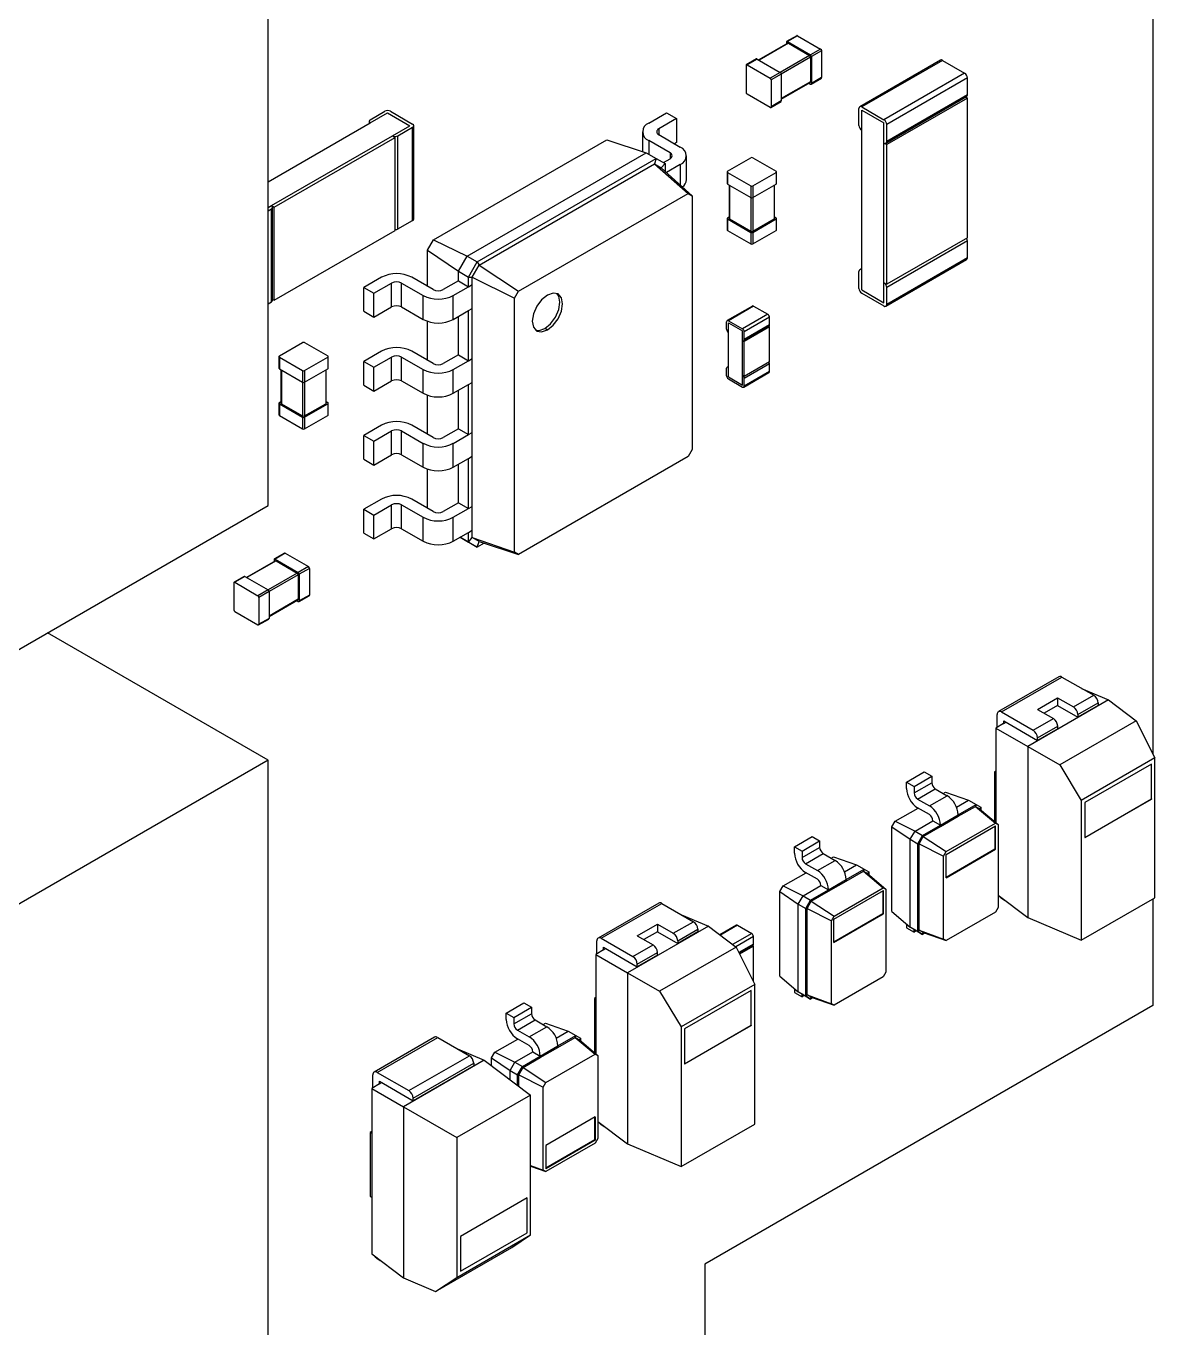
# Model space of a CAD drawing. Extents: x 437 to 795, y 364 to 621.
# Drawn here: x 465.18 to 496.85, y 474.1 to 510.62 of the extents above; entities that cross this region are included whole.
import ezdxf

# ---------------------------------------------------------------- set-up
doc = ezdxf.new("R2010")
doc.units = 0
doc.layers.get('0').update_dxf_attribs({"linetype": 'CONTINUOUS'})

msp = doc.modelspace()

# ---------------------------------------------------------------- linework, layer by layer
at = {"color": 7, "linetype": 'CONTINUOUS'}
for p, q in [((496.791, 601.363), (496.791, 490.201)), ((471.971, 497.168), (471.971, 515.949)), ((486.8, 510.35), (486.517, 510.187)), ((486.82, 510.348), (486.537, 510.185)), ((486.82, 510.348), (487.471, 509.973)), ((486.546, 510.138), (485.734, 509.669)), ((486.566, 510.136), (485.746, 509.663)), ((486.509, 510.169), (486.509, 510.117)), ((486.537, 510.185), (487.188, 509.81)), ((486.566, 510.136), (487.16, 509.793)), ((487.471, 509.973), (487.188, 509.81)), ((487.499, 509.924), (487.216, 509.761)), ((487.499, 509.924), (487.499, 509.173)), ((485.378, 509.516), (485.378, 508.764)), ((485.669, 509.697), (485.386, 509.534)), ((485.689, 509.695), (485.406, 509.532)), ((485.406, 509.532), (486.057, 509.156)), ((485.689, 509.695), (486.339, 509.32)), ((487.16, 509.793), (486.339, 509.32)), ((487.188, 509.744), (486.368, 509.271)), ((487.188, 509.744), (487.188, 509.058)), ((487.216, 509.761), (487.216, 509.009)), ((490.831, 509.663), (488.568, 508.357)), ((490.886, 509.658), (488.623, 508.352)), ((490.886, 509.658), (491.508, 509.299)), ((486.339, 509.32), (486.057, 509.156)), ((486.368, 509.271), (486.085, 509.107)), ((486.368, 509.271), (486.368, 508.52)), ((487.208, 508.991), (487.491, 509.154)), ((487.499, 509.173), (487.216, 509.009)), ((491.508, 509.299), (489.246, 507.993)), ((491.586, 509.164), (489.323, 507.858)), ((491.586, 508.691), (491.586, 509.164)), ((486.085, 509.107), (486.085, 508.356)), ((487.188, 509.058), (486.368, 508.585)), ((486.368, 508.571), (487.18, 509.04)), ((487.143, 509.019), (487.188, 508.993)), ((485.406, 508.715), (486.057, 508.34)), ((486.077, 508.338), (486.359, 508.501)), ((486.368, 508.52), (486.085, 508.356)), ((489.301, 507.334), (491.563, 508.64)), ((491.586, 508.691), (489.323, 507.384)), ((491.586, 508.601), (489.323, 507.294)), ((491.541, 508.627), (491.586, 508.601)), ((491.586, 504.681), (491.586, 508.601)), ((474.838, 507.992), (475.249, 508.229)), ((474.838, 507.902), (475.326, 508.184)), ((475.326, 508.184), (475.949, 507.824)), ((475.404, 508.229), (476.026, 507.869)), ((482.648, 507.899), (483.143, 508.185)), ((483.426, 508.022), (482.931, 507.736)), ((483.143, 508.185), (483.426, 508.022)), ((483.426, 508.022), (483.426, 507.352)), ((488.546, 507.833), (488.546, 508.307)), ((488.623, 508.352), (489.246, 507.993)), ((488.623, 508.262), (489.246, 507.903)), ((488.623, 507.699), (488.623, 508.262)), ((471.971, 506.247), (474.838, 507.902)), ((474.806, 507.947), (474.806, 507.883)), ((475.461, 507.543), (475.949, 507.824)), ((475.616, 507.543), (476.026, 507.779)), ((476.026, 505.167), (476.026, 507.779)), ((476.059, 505.211), (476.059, 507.824)), ((482.931, 507.736), (482.931, 507.573)), ((488.623, 503.779), (488.623, 507.699)), ((489.246, 507.339), (489.246, 507.903)), ((489.323, 507.384), (489.323, 507.858)), ((472.067, 505.583), (475.461, 507.543)), ((472.144, 505.538), (475.538, 507.498)), ((475.461, 507.543), (475.538, 507.498)), ((475.538, 504.885), (475.538, 507.498)), ((475.616, 504.93), (475.616, 507.543)), ((476.613, 504.62), (481.471, 507.424)), ((481.471, 507.424), (482.578, 507.067)), ((482.473, 507.654), (482.473, 507.1)), ((483.249, 507.062), (482.648, 507.409)), ((482.648, 507.409), (482.648, 507.026)), ((482.931, 507.573), (483.532, 507.226)), ((483.426, 507.352), (483.37, 507.319)), ((489.246, 503.42), (489.246, 507.339)), ((489.246, 507.339), (489.323, 507.294)), ((489.323, 503.375), (489.323, 507.294)), ((477.557, 504.168), (482.578, 507.067)), ((482.578, 507.067), (482.861, 506.903)), ((483.249, 507.062), (483.249, 506.899)), ((483.708, 506.311), (483.708, 506.981)), ((477.84, 504.005), (482.861, 506.903)), ((477.893, 503.913), (482.807, 506.75)), ((482.861, 506.903), (482.807, 506.75)), ((482.807, 506.75), (483.752, 505.924)), ((482.807, 506.75), (483.002, 506.638)), ((482.861, 506.903), (483.108, 506.76)), ((483.108, 506.76), (483.002, 506.638)), ((483.002, 506.638), (483.865, 505.858)), ((483.059, 506.789), (483.249, 506.899)), ((483.108, 506.76), (483.108, 506.542)), ((483.532, 506.736), (483.143, 506.511)), ((483.532, 506.736), (483.532, 506.159)), ((484.862, 506.548), (485.512, 506.923)), ((485.569, 506.923), (486.219, 506.548)), ((484.85, 506.531), (484.85, 506.205)), ((484.862, 506.515), (485.512, 506.139)), ((484.862, 506.515), (484.862, 506.188)), ((485.569, 506.139), (486.219, 506.515)), ((486.219, 506.515), (486.219, 506.188)), ((486.231, 506.205), (486.231, 506.531)), ((479, 503.181), (483.752, 505.924)), ((483.752, 505.924), (483.865, 505.858)), ((483.865, 505.858), (483.865, 498.738)), ((484.862, 506.188), (485.512, 505.813)), ((484.906, 506.162), (484.906, 505.225)), ((484.918, 506.156), (484.918, 505.208)), ((485.512, 506.139), (485.512, 505.813)), ((485.569, 505.813), (486.219, 506.188)), ((485.569, 506.139), (485.569, 505.813)), ((486.163, 506.156), (486.163, 505.208)), ((486.174, 505.225), (486.174, 506.162)), ((471.971, 505.528), (472.067, 505.583)), ((471.971, 505.438), (472.067, 505.494)), ((472.067, 505.583), (472.144, 505.538)), ((472.067, 502.881), (472.067, 505.494)), ((472.099, 502.926), (472.099, 505.538)), ((472.144, 502.926), (472.144, 505.538)), ((485.512, 505.813), (485.512, 504.866)), ((485.569, 505.813), (485.569, 504.866)), ((475.616, 504.93), (476.026, 505.167)), ((484.85, 505.225), (484.85, 504.898)), ((484.862, 505.241), (484.906, 505.267)), ((484.862, 505.208), (485.512, 504.833)), ((484.862, 505.208), (484.862, 504.882)), ((484.918, 505.208), (485.512, 504.866)), ((485.569, 504.866), (486.163, 505.208)), ((485.569, 504.833), (486.219, 505.208)), ((486.174, 505.267), (486.219, 505.241)), ((486.219, 505.208), (486.219, 504.882)), ((486.231, 504.898), (486.231, 505.225)), ((472.144, 502.926), (475.538, 504.885)), ((484.862, 504.882), (485.512, 504.506)), ((485.512, 504.833), (485.512, 504.506)), ((485.569, 504.506), (486.219, 504.882)), ((485.569, 504.833), (485.569, 504.506)), ((476.447, 504.331), (476.613, 504.62)), ((476.613, 504.62), (477.557, 504.168)), ((491.586, 504.681), (489.323, 503.375)), ((491.586, 504.591), (489.323, 503.285)), ((491.586, 504.118), (491.586, 504.591)), ((476.447, 504.331), (477.31, 503.74)), ((476.447, 503.315), (476.447, 504.331)), ((477.31, 503.74), (477.557, 504.168)), ((477.557, 504.168), (477.84, 504.005)), ((477.593, 503.576), (477.84, 504.005)), ((477.84, 504.005), (477.893, 503.913)), ((489.301, 502.761), (491.563, 504.068)), ((491.586, 504.118), (489.323, 502.812)), ((477.31, 503.74), (477.593, 503.576)), ((477.31, 503.47), (477.31, 503.74)), ((477.699, 503.576), (477.893, 503.913)), ((477.893, 503.913), (479, 503.181)), ((488.546, 503.261), (488.546, 503.734)), ((488.623, 503.816), (488.568, 503.785)), ((488.623, 503.216), (488.623, 503.779)), ((475.153, 503.572), (474.658, 503.286)), ((474.658, 503.286), (474.941, 503.123)), ((474.658, 502.617), (474.658, 503.286)), ((474.941, 503.123), (475.436, 503.409)), ((475.436, 502.739), (475.436, 503.409)), ((475.719, 503.409), (476.32, 503.062)), ((475.719, 502.739), (475.719, 503.409)), ((476.603, 503.225), (476.002, 503.572)), ((477.31, 503.47), (476.885, 503.225)), ((477.168, 503.062), (477.593, 503.307)), ((477.31, 503.47), (477.593, 503.307)), ((477.593, 503.576), (477.699, 503.576)), ((477.593, 503.307), (477.593, 503.576)), ((477.593, 503.307), (477.699, 503.368)), ((477.699, 503.576), (478.886, 502.984)), ((477.699, 503.368), (477.699, 503.576)), ((477.699, 502.699), (477.699, 503.368)), ((489.246, 502.857), (489.246, 503.42)), ((489.246, 503.42), (489.323, 503.375)), ((489.323, 502.812), (489.323, 503.285)), ((472.099, 502.952), (472.144, 502.926)), ((474.941, 502.454), (474.941, 503.123)), ((476.32, 502.392), (476.32, 503.062)), ((477.168, 502.392), (477.168, 503.062)), ((478.886, 502.984), (479, 503.181)), ((478.886, 495.864), (478.886, 502.984)), ((488.623, 503.216), (489.246, 502.857)), ((488.623, 503.126), (489.246, 502.767)), ((471.971, 502.826), (472.067, 502.881)), ((474.658, 502.617), (474.941, 502.454)), ((474.941, 502.454), (475.436, 502.739)), ((475.719, 502.739), (476.32, 502.392)), ((477.168, 502.392), (477.593, 502.637)), ((477.593, 502.637), (477.699, 502.699)), ((477.593, 501.233), (477.593, 502.637)), ((477.699, 501.294), (477.699, 502.699)), ((485.555, 502.766), (484.848, 502.358)), ((485.59, 502.763), (484.883, 502.355)), ((485.59, 502.763), (485.986, 502.534)), ((476.447, 501.241), (476.447, 502.336)), ((477.31, 501.396), (477.31, 502.474)), ((484.833, 502.114), (484.833, 502.326)), ((484.883, 502.355), (485.279, 502.126)), ((484.883, 502.297), (485.279, 502.069)), ((484.883, 502.028), (484.883, 502.297)), ((485.986, 502.534), (485.279, 502.126)), ((485.314, 501.796), (486.021, 502.204)), ((486.035, 502.449), (485.328, 502.04)), ((486.035, 502.236), (485.328, 501.828)), ((486.035, 502.179), (485.328, 501.771)), ((486.006, 502.196), (486.035, 502.179)), ((486.035, 502.236), (486.035, 502.449)), ((486.035, 501.199), (486.035, 502.179)), ((479.806, 502.094), (479.735, 502.135)), ((484.883, 501.048), (484.883, 502.028)), ((485.279, 501.799), (485.279, 502.069)), ((485.328, 501.828), (485.328, 502.04)), ((472.289, 501.364), (472.94, 501.739)), ((472.996, 501.739), (473.647, 501.364)), ((475.153, 501.498), (474.658, 501.212)), ((476.603, 501.151), (476.002, 501.498)), ((485.279, 500.82), (485.279, 501.799)), ((485.279, 501.799), (485.328, 501.771)), ((485.328, 500.791), (485.328, 501.771)), ((472.278, 501.347), (472.278, 501.021)), ((472.289, 501.331), (472.94, 500.956)), ((472.289, 501.331), (472.289, 501.004)), ((472.996, 500.956), (473.647, 501.331)), ((473.647, 501.331), (473.647, 501.004)), ((473.659, 501.021), (473.659, 501.347)), ((474.658, 501.212), (474.941, 501.049)), ((474.658, 500.543), (474.658, 501.212)), ((474.941, 501.049), (475.436, 501.335)), ((475.436, 500.665), (475.436, 501.335)), ((475.719, 501.335), (476.32, 500.988)), ((475.719, 500.665), (475.719, 501.335)), ((477.31, 501.396), (476.885, 501.151)), ((477.168, 500.988), (477.593, 501.233)), ((477.31, 501.396), (477.593, 501.233)), ((477.593, 501.233), (477.699, 501.294)), ((477.699, 500.625), (477.699, 501.294)), ((486.035, 501.199), (485.328, 500.791)), ((486.035, 501.142), (485.328, 500.734)), ((486.035, 500.93), (486.035, 501.142)), ((472.289, 501.004), (472.94, 500.629)), ((472.334, 500.979), (472.334, 500.041)), ((472.346, 500.972), (472.346, 500.025)), ((472.94, 500.956), (472.94, 500.629)), ((472.996, 500.629), (473.647, 501.004)), ((472.996, 500.956), (472.996, 500.629)), ((473.59, 500.972), (473.59, 500.025)), ((473.602, 500.041), (473.602, 500.979)), ((474.941, 500.38), (474.941, 501.049)), ((476.32, 500.318), (476.32, 500.988)), ((477.168, 500.318), (477.168, 500.988)), ((484.833, 500.807), (484.833, 501.02)), ((484.883, 501.072), (484.848, 501.052)), ((484.883, 500.779), (484.883, 501.048)), ((484.883, 500.779), (485.279, 500.55)), ((484.883, 500.722), (485.279, 500.493)), ((485.279, 500.55), (485.279, 500.82)), ((485.279, 500.82), (485.328, 500.791)), ((485.314, 500.49), (486.021, 500.898)), ((486.035, 500.93), (485.328, 500.522)), ((485.328, 500.522), (485.328, 500.734)), ((472.94, 500.629), (472.94, 499.682)), ((472.996, 500.629), (472.996, 499.682)), ((474.658, 500.543), (474.941, 500.38)), ((474.941, 500.38), (475.436, 500.665)), ((475.719, 500.665), (476.32, 500.318)), ((477.168, 500.318), (477.593, 500.563)), ((477.31, 499.322), (477.31, 500.4)), ((477.593, 500.563), (477.699, 500.625)), ((477.593, 499.159), (477.593, 500.563)), ((477.699, 499.22), (477.699, 500.625)), ((472.278, 500.041), (472.278, 499.714)), ((472.289, 500.057), (472.334, 500.083)), ((472.289, 500.025), (472.94, 499.649)), ((472.289, 500.025), (472.289, 499.698)), ((472.346, 500.025), (472.94, 499.682)), ((472.996, 499.682), (473.59, 500.025)), ((472.996, 499.649), (473.647, 500.025)), ((473.602, 500.083), (473.647, 500.057)), ((473.647, 500.025), (473.647, 499.698)), ((473.659, 499.714), (473.659, 500.041)), ((476.447, 499.167), (476.447, 500.262)), ((472.289, 499.698), (472.94, 499.322)), ((472.94, 499.649), (472.94, 499.322)), ((472.996, 499.322), (473.647, 499.698)), ((472.996, 499.649), (472.996, 499.322)), ((475.153, 499.424), (474.658, 499.138)), ((474.941, 498.975), (475.436, 499.261)), ((475.436, 498.591), (475.436, 499.261)), ((475.719, 499.261), (476.32, 498.914)), ((475.719, 498.591), (475.719, 499.261)), ((476.603, 499.077), (476.002, 499.424)), ((477.31, 499.322), (476.885, 499.077)), ((477.31, 499.322), (477.593, 499.159)), ((474.658, 499.138), (474.941, 498.975)), ((474.658, 498.469), (474.658, 499.138)), ((474.941, 498.306), (474.941, 498.975)), ((476.32, 498.244), (476.32, 498.914)), ((477.168, 498.914), (477.593, 499.159)), ((477.168, 498.244), (477.168, 498.914)), ((477.593, 499.159), (477.699, 499.22)), ((477.699, 498.551), (477.699, 499.22)), ((474.941, 498.306), (475.436, 498.591)), ((475.719, 498.591), (476.32, 498.244)), ((477.593, 498.489), (477.699, 498.551)), ((477.699, 497.146), (477.699, 498.551)), ((483.752, 498.542), (479, 495.798)), ((483.865, 498.738), (483.752, 498.542)), ((474.658, 498.469), (474.941, 498.306)), ((476.447, 497.093), (476.447, 498.188)), ((477.168, 498.244), (477.593, 498.489)), ((477.31, 497.248), (477.31, 498.326)), ((477.593, 497.085), (477.593, 498.489)), ((453.445, 486.473), (471.971, 497.168)), ((475.153, 497.35), (474.658, 497.064)), ((474.658, 497.064), (474.941, 496.901)), ((474.658, 496.395), (474.658, 497.064)), ((474.941, 496.901), (475.436, 497.187)), ((475.436, 496.517), (475.436, 497.187)), ((475.719, 497.187), (476.32, 496.84)), ((475.719, 496.517), (475.719, 497.187)), ((476.603, 497.003), (476.002, 497.35)), ((477.31, 497.248), (476.885, 497.003)), ((477.168, 496.84), (477.593, 497.085)), ((477.31, 497.248), (477.593, 497.085)), ((477.593, 497.085), (477.699, 497.146)), ((477.699, 496.476), (477.699, 497.146)), ((474.941, 496.232), (474.941, 496.901)), ((476.32, 496.17), (476.32, 496.84)), ((477.168, 496.17), (477.168, 496.84)), ((474.658, 496.395), (474.941, 496.232)), ((474.941, 496.232), (475.436, 496.517)), ((475.719, 496.517), (476.32, 496.17)), ((477.168, 496.17), (477.593, 496.415)), ((477.593, 496.415), (477.699, 496.476)), ((477.593, 496.146), (477.593, 496.415)), ((477.699, 496.268), (477.699, 496.476)), ((477.359, 496.281), (477.593, 496.146)), ((477.557, 496.166), (477.359, 496.281)), ((477.557, 496.166), (477.84, 496.003)), ((477.593, 496.146), (477.699, 496.268)), ((477.84, 496.003), (477.593, 496.146)), ((477.699, 496.268), (478.886, 495.864)), ((477.893, 496.156), (477.699, 496.268)), ((477.84, 496.003), (477.893, 496.156)), ((478.029, 496.112), (477.84, 496.003)), ((477.893, 496.156), (479, 495.798)), ((472.177, 495.621), (471.365, 495.153)), ((472.197, 495.619), (471.377, 495.146)), ((472.141, 495.652), (472.141, 495.6)), ((472.432, 495.834), (472.149, 495.67)), ((472.452, 495.832), (472.169, 495.668)), ((472.169, 495.668), (472.82, 495.293)), ((472.197, 495.619), (472.791, 495.276)), ((472.452, 495.832), (473.102, 495.456)), ((479, 495.798), (478.886, 495.864)), ((472.791, 495.276), (471.971, 494.803)), ((473.102, 495.456), (472.82, 495.293)), ((473.131, 495.407), (472.848, 495.244)), ((472.848, 495.244), (472.848, 494.493)), ((473.131, 495.407), (473.131, 494.656)), ((471.009, 494.999), (471.009, 494.248)), ((471.301, 495.181), (471.018, 495.017)), ((471.321, 495.179), (471.038, 495.015)), ((471.038, 495.015), (471.688, 494.64)), ((471.321, 495.179), (471.971, 494.803)), ((472.82, 495.227), (471.999, 494.754)), ((472.82, 495.227), (472.82, 494.542)), ((471.971, 494.803), (471.688, 494.64)), ((471.999, 494.754), (471.717, 494.591)), ((471.717, 494.591), (471.717, 493.839)), ((471.999, 494.754), (471.999, 494.003)), ((472.82, 494.542), (471.999, 494.068)), ((471.999, 494.055), (472.811, 494.523)), ((472.84, 494.474), (473.122, 494.638)), ((473.131, 494.656), (472.848, 494.493)), ((471.038, 494.199), (471.688, 493.823)), ((472.775, 494.502), (472.82, 494.476)), ((471.708, 493.821), (471.991, 493.984)), ((471.999, 494.003), (471.717, 493.839)), ((471.971, 490.024), (465.783, 493.596)), ((494.154, 492.367), (492.457, 491.387)), ((492.543, 491.378), (494.24, 492.358)), ((494.24, 492.358), (495.129, 491.845)), ((494.792, 492.039), (495.546, 491.718)), ((495.546, 491.718), (493.283, 490.412)), ((493.552, 491.449), (494.118, 491.776)), ((494.118, 491.776), (494.563, 491.518)), ((494.118, 491.776), (494.118, 491.563)), ((494.563, 491.518), (495.129, 491.845)), ((494.686, 491.306), (495.252, 491.633)), ((495.252, 491.633), (495.252, 491.562)), ((495.546, 491.718), (496.323, 491.134)), ((492.421, 490.946), (492.421, 491.307)), ((492.543, 491.378), (493.432, 490.865)), ((493.552, 491.449), (493.998, 491.192)), ((494.118, 491.563), (493.736, 491.343)), ((494.118, 491.563), (494.686, 491.235)), ((495.252, 491.562), (494.686, 491.235)), ((494.686, 491.306), (494.686, 491.235)), ((492.604, 491.053), (492.389, 490.928)), ((492.389, 490.928), (493.283, 490.412)), ((492.389, 490.928), (492.389, 488.267)), ((492.604, 491.053), (492.606, 491.052)), ((492.606, 491.13), (493.555, 490.582)), ((492.606, 491.052), (492.606, 491.13)), ((492.606, 491.052), (492.674, 491.091)), ((493.432, 490.865), (493.998, 491.192)), ((493.555, 490.653), (494.12, 490.979)), ((494.12, 490.909), (493.555, 490.582)), ((494.12, 490.909), (494.12, 490.979)), ((496.323, 491.134), (494.178, 489.896)), ((496.323, 491.134), (496.848, 490.087)), ((493.555, 490.582), (493.555, 490.653)), ((493.283, 490.412), (493.283, 485.611)), ((493.283, 490.412), (494.178, 489.896)), ((471.971, 490.024), (453.445, 479.329)), ((471.971, 471.243), (471.971, 490.024)), ((494.178, 489.896), (494.782, 488.894)), ((496.848, 490.087), (494.782, 488.894)), ((496.749, 489.916), (494.88, 488.837)), ((496.747, 488.937), (496.747, 489.915)), ((496.749, 488.936), (496.749, 489.916)), ((496.848, 486.166), (496.848, 490.087)), ((489.879, 489.41), (490.374, 489.696)), ((489.879, 489.23), (489.879, 489.41)), ((489.879, 489.41), (490.091, 489.287)), ((490.091, 489.287), (490.586, 489.573)), ((490.091, 489.108), (490.586, 489.394)), ((490.374, 489.696), (490.586, 489.573)), ((490.586, 489.573), (490.586, 489.394)), ((492.389, 489.716), (492.35, 489.693)), ((492.35, 489.693), (492.389, 489.671)), ((492.35, 489.693), (492.35, 488.301)), ((490.091, 489.287), (490.091, 489.108)), ((490.19, 488.936), (490.685, 489.222)), ((490.522, 488.745), (491.017, 489.03)), ((490.685, 489.222), (491.017, 489.03)), ((490.911, 489.092), (490.975, 489.129)), ((490.975, 489.129), (491.618, 488.904)), ((489.56, 488.312), (490.203, 488.683)), ((490.19, 488.936), (490.522, 488.745)), ((490.522, 488.5), (490.19, 488.691)), ((491.281, 488.709), (491.618, 488.904)), ((491.328, 488.491), (491.83, 488.781)), ((491.328, 488.451), (491.812, 488.73)), ((491.618, 488.904), (491.83, 488.781)), ((491.83, 488.781), (491.812, 488.73)), ((491.812, 488.73), (492.371, 488.261)), ((491.812, 488.73), (491.929, 488.663)), ((491.83, 488.781), (491.965, 488.704)), ((491.965, 488.704), (491.929, 488.663)), ((491.965, 488.704), (491.965, 488.632)), ((494.782, 488.894), (494.782, 484.973)), ((494.88, 487.859), (496.747, 488.937)), ((494.88, 487.857), (496.749, 488.936)), ((494.88, 488.837), (494.88, 487.857)), ((496.747, 488.937), (496.749, 488.936)), ((489.468, 488.153), (489.56, 488.312)), ((489.56, 488.312), (490.119, 488.038)), ((490.119, 488.038), (490.621, 488.328)), ((490.621, 488.328), (490.833, 488.206)), ((490.833, 488.206), (491.328, 488.491)), ((490.833, 488.165), (491.328, 488.451)), ((491.328, 488.491), (491.328, 488.451)), ((491.929, 488.663), (492.446, 488.218)), ((489.468, 488.153), (489.985, 487.806)), ((489.468, 485.784), (489.468, 488.153)), ((489.985, 487.806), (490.119, 488.038)), ((490.119, 488.038), (490.331, 487.916)), ((490.331, 487.916), (490.833, 488.206)), ((490.349, 487.885), (490.833, 488.165)), ((490.833, 488.206), (490.833, 488.165)), ((490.988, 487.381), (492.375, 488.182)), ((490.992, 487.465), (492.371, 488.261)), ((492.361, 488.174), (492.361, 487.537)), ((492.371, 488.261), (492.446, 488.218)), ((492.375, 487.529), (492.375, 488.182)), ((492.446, 488.218), (492.446, 485.891)), ((486.735, 487.595), (487.23, 487.881)), ((486.735, 487.416), (486.735, 487.595)), ((486.735, 487.595), (486.948, 487.473)), ((486.948, 487.473), (487.443, 487.759)), ((486.948, 487.293), (487.443, 487.579)), ((487.23, 487.881), (487.443, 487.759)), ((487.443, 487.759), (487.443, 487.579)), ((489.985, 487.806), (490.197, 487.683)), ((489.985, 485.34), (489.985, 487.806)), ((490.197, 487.683), (490.331, 487.916)), ((490.197, 487.683), (490.232, 487.683)), ((490.197, 485.217), (490.197, 487.683)), ((490.232, 487.683), (490.349, 487.885)), ((490.232, 487.683), (490.918, 487.336)), ((490.232, 485.258), (490.232, 487.683)), ((490.331, 487.916), (490.349, 487.885)), ((490.349, 487.885), (490.992, 487.465)), ((486.948, 487.473), (486.948, 487.293)), ((487.047, 487.122), (487.542, 487.408)), ((487.379, 486.93), (487.874, 487.216)), ((487.542, 487.408), (487.874, 487.216)), ((487.768, 487.277), (487.832, 487.314)), ((487.832, 487.314), (488.475, 487.089)), ((490.918, 487.336), (490.992, 487.465)), ((490.918, 485.009), (490.918, 487.336)), ((490.988, 486.744), (492.361, 487.537)), ((490.988, 486.728), (492.375, 487.529)), ((490.988, 486.728), (490.988, 487.381)), ((492.361, 487.537), (492.375, 487.529)), ((486.417, 486.498), (487.06, 486.869)), ((487.047, 487.122), (487.379, 486.93)), ((487.379, 486.685), (487.047, 486.877)), ((488.138, 486.895), (488.475, 487.089)), ((488.185, 486.677), (488.687, 486.967)), ((488.185, 486.636), (488.669, 486.916)), ((488.475, 487.089), (488.687, 486.967)), ((488.687, 486.967), (488.669, 486.916)), ((488.669, 486.916), (489.228, 486.447)), ((488.669, 486.916), (488.786, 486.848)), ((488.687, 486.967), (488.821, 486.889)), ((488.821, 486.889), (488.786, 486.848)), ((488.786, 486.848), (489.303, 486.404)), ((488.821, 486.889), (488.821, 486.818)), ((486.325, 486.338), (486.417, 486.498)), ((486.417, 486.498), (486.976, 486.224)), ((486.976, 486.224), (487.478, 486.514)), ((487.478, 486.514), (487.69, 486.391)), ((487.69, 486.391), (488.185, 486.677)), ((487.69, 486.35), (488.185, 486.636)), ((488.185, 486.677), (488.185, 486.636)), ((486.325, 486.338), (486.842, 485.991)), ((486.325, 483.97), (486.325, 486.338)), ((486.842, 485.991), (486.976, 486.224)), ((486.976, 486.224), (487.188, 486.101)), ((487.188, 486.101), (487.69, 486.391)), ((487.206, 486.071), (487.69, 486.35)), ((487.69, 486.391), (487.69, 486.35)), ((487.845, 485.567), (489.232, 486.367)), ((487.849, 485.651), (489.228, 486.447)), ((489.218, 486.359), (489.218, 485.722)), ((489.228, 486.447), (489.303, 486.404)), ((489.232, 485.714), (489.232, 486.367)), ((489.303, 486.404), (489.303, 484.076)), ((492.446, 486.241), (493.283, 485.611)), ((492.543, 486.152), (492.629, 486.103)), ((494.782, 484.973), (496.848, 486.166)), ((496.791, 486.133), (496.791, 483.144)), ((482.928, 486.017), (481.231, 485.037)), ((481.318, 485.029), (483.015, 486.008)), ((483.015, 486.008), (483.904, 485.495)), ((486.842, 485.991), (487.054, 485.869)), ((486.842, 483.525), (486.842, 485.991)), ((487.054, 485.869), (487.188, 486.101)), ((487.054, 485.869), (487.089, 485.869)), ((487.054, 483.403), (487.054, 485.869)), ((487.089, 485.869), (487.206, 486.071)), ((487.089, 485.869), (487.775, 485.522)), ((487.089, 483.444), (487.089, 485.869)), ((487.188, 486.101), (487.206, 486.071)), ((487.206, 486.071), (487.849, 485.651)), ((489.468, 485.784), (489.985, 485.34)), ((492.371, 485.762), (490.992, 484.966)), ((492.446, 485.891), (492.371, 485.762)), ((482.327, 485.099), (482.892, 485.426)), ((482.892, 485.426), (483.338, 485.169)), ((482.892, 485.426), (482.892, 485.214)), ((483.338, 485.169), (483.904, 485.495)), ((483.567, 485.69), (484.321, 485.369)), ((485.106, 485.396), (484.641, 485.128)), ((485.141, 485.393), (484.659, 485.115)), ((485.141, 485.393), (485.537, 485.164)), ((487.775, 485.522), (487.849, 485.651)), ((487.775, 483.194), (487.775, 485.522)), ((487.845, 484.93), (489.218, 485.722)), ((487.845, 484.914), (489.232, 485.714)), ((487.845, 484.914), (487.845, 485.567)), ((489.218, 485.722), (489.232, 485.714)), ((489.879, 485.431), (489.879, 485.327)), ((493.283, 485.611), (494.782, 484.973)), ((481.318, 485.029), (482.207, 484.516)), ((484.321, 485.369), (482.058, 484.063)), ((482.327, 485.099), (482.772, 484.842)), ((482.892, 485.214), (482.511, 484.993)), ((482.892, 485.214), (483.461, 484.886)), ((483.461, 484.956), (484.026, 485.283)), ((484.026, 485.212), (483.461, 484.886)), ((484.026, 485.283), (484.026, 485.212)), ((484.321, 485.369), (485.098, 484.785)), ((485.537, 485.164), (485.003, 484.856)), ((485.586, 485.079), (485.089, 484.791)), ((485.586, 484.866), (485.586, 485.079)), ((489.879, 485.327), (490.091, 485.205)), ((489.985, 485.34), (490.197, 485.217)), ((490.119, 485.262), (489.985, 485.34)), ((490.091, 485.205), (490.091, 485.278)), ((490.154, 485.242), (490.091, 485.205)), ((490.119, 485.262), (490.331, 485.14)), ((490.197, 485.217), (490.232, 485.258)), ((490.331, 485.14), (490.197, 485.217)), ((490.232, 485.258), (490.918, 485.009)), ((490.349, 485.191), (490.232, 485.258)), ((490.331, 485.14), (490.349, 485.191)), ((490.393, 485.175), (490.331, 485.14)), ((490.349, 485.191), (490.992, 484.966)), ((481.379, 484.703), (481.164, 484.579)), ((481.195, 484.597), (481.195, 484.958)), ((481.379, 484.703), (481.381, 484.702)), ((481.381, 484.78), (482.329, 484.232)), ((481.381, 484.702), (481.381, 484.78)), ((481.381, 484.702), (481.448, 484.741)), ((482.207, 484.516), (482.772, 484.842)), ((485.098, 484.785), (482.952, 483.546)), ((483.461, 484.956), (483.461, 484.886)), ((485.098, 484.785), (485.622, 483.737)), ((485.586, 484.866), (485.176, 484.629)), ((485.185, 484.611), (485.572, 484.834)), ((485.586, 484.809), (485.198, 484.585)), ((485.557, 484.826), (485.586, 484.809)), ((485.586, 483.829), (485.586, 484.809)), ((490.992, 484.966), (490.918, 485.009)), ((481.164, 484.579), (482.058, 484.063)), ((481.164, 484.579), (481.164, 481.787)), ((482.329, 484.303), (482.895, 484.63)), ((482.895, 484.559), (482.329, 484.232)), ((482.329, 484.232), (482.329, 484.303)), ((482.895, 484.559), (482.895, 484.63)), ((482.058, 484.063), (482.058, 479.261)), ((482.058, 484.063), (482.952, 483.546)), ((486.325, 483.97), (486.842, 483.525)), ((489.228, 483.947), (487.849, 483.151)), ((489.303, 484.076), (489.228, 483.947)), ((485.622, 483.737), (483.556, 482.544)), ((485.524, 483.567), (483.655, 482.487)), ((485.522, 482.588), (485.522, 483.565)), ((485.524, 482.587), (485.524, 483.567)), ((485.586, 483.829), (485.578, 483.825)), ((485.622, 479.816), (485.622, 483.737)), ((486.735, 483.616), (486.735, 483.513)), ((478.653, 482.93), (479.148, 483.215)), ((479.148, 483.215), (479.36, 483.093)), ((481.164, 483.367), (481.125, 483.344)), ((481.125, 483.344), (481.164, 483.321)), ((481.125, 483.344), (481.125, 481.821)), ((482.952, 483.546), (483.556, 482.544)), ((486.735, 483.513), (486.948, 483.39)), ((486.842, 483.525), (487.054, 483.403)), ((486.976, 483.448), (486.842, 483.525)), ((486.948, 483.39), (486.948, 483.464)), ((487.011, 483.427), (486.948, 483.39)), ((486.976, 483.448), (487.188, 483.325)), ((487.054, 483.403), (487.089, 483.444)), ((487.188, 483.325), (487.054, 483.403)), ((487.089, 483.444), (487.775, 483.194)), ((487.206, 483.376), (487.089, 483.444)), ((487.188, 483.325), (487.206, 483.376)), ((487.25, 483.361), (487.188, 483.325)), ((487.206, 483.376), (487.849, 483.151)), ((487.849, 483.151), (487.775, 483.194)), ((478.653, 482.75), (478.653, 482.93)), ((478.653, 482.93), (478.865, 482.807)), ((478.865, 482.807), (479.36, 483.093)), ((478.865, 482.628), (479.36, 482.913)), ((479.36, 483.093), (479.36, 482.913)), ((496.791, 483.144), (484.218, 475.887)), ((478.865, 482.807), (478.865, 482.628)), ((478.964, 482.456), (479.459, 482.742)), ((478.964, 482.456), (479.297, 482.264)), ((479.297, 482.264), (479.792, 482.55)), ((479.459, 482.742), (479.792, 482.55)), ((479.685, 482.611), (479.749, 482.648)), ((479.749, 482.648), (480.393, 482.423)), ((483.556, 482.544), (483.556, 478.623)), ((483.655, 481.51), (485.522, 482.588)), ((483.655, 481.508), (485.524, 482.587)), ((483.655, 482.487), (483.655, 481.508)), ((485.522, 482.588), (485.524, 482.587)), ((476.642, 482.257), (474.945, 481.278)), ((475.032, 481.269), (476.729, 482.249)), ((476.729, 482.249), (477.618, 481.736)), ((478.335, 481.832), (478.978, 482.203)), ((479.297, 482.019), (478.964, 482.211)), ((480.056, 482.229), (480.393, 482.423)), ((480.103, 482.011), (480.605, 482.301)), ((480.103, 481.97), (480.587, 482.25)), ((480.393, 482.423), (480.605, 482.301)), ((480.605, 482.301), (480.587, 482.25)), ((480.587, 482.25), (481.146, 481.781)), ((480.587, 482.25), (480.704, 482.183)), ((480.605, 482.301), (480.739, 482.223)), ((480.739, 482.223), (480.704, 482.183)), ((480.704, 482.183), (481.22, 481.738)), ((480.739, 482.223), (480.739, 482.152)), ((475.921, 480.756), (477.618, 481.736)), ((477.281, 481.93), (478.035, 481.609)), ((478.243, 481.672), (478.335, 481.832)), ((478.335, 481.832), (478.894, 481.558)), ((478.894, 481.558), (479.396, 481.848)), ((479.106, 481.436), (479.608, 481.725)), ((479.396, 481.848), (479.608, 481.725)), ((479.608, 481.725), (480.103, 482.011)), ((479.608, 481.685), (480.103, 481.97)), ((479.608, 481.725), (479.608, 481.685)), ((479.767, 480.985), (481.146, 481.781)), ((480.103, 482.011), (480.103, 481.97)), ((481.146, 481.781), (481.22, 481.738)), ((481.22, 481.738), (481.22, 479.41)), ((478.035, 481.609), (475.772, 480.303)), ((476.043, 480.544), (477.74, 481.523)), ((477.74, 481.453), (476.043, 480.473)), ((477.74, 481.523), (477.74, 481.453)), ((478.035, 481.609), (479.336, 480.631)), ((478.243, 481.672), (478.759, 481.325)), ((478.243, 481.453), (478.243, 481.672)), ((478.759, 481.325), (478.894, 481.558)), ((478.894, 481.558), (479.106, 481.436)), ((478.971, 481.203), (479.106, 481.436)), ((479.007, 481.203), (479.123, 481.405)), ((479.106, 481.436), (479.123, 481.405)), ((479.123, 481.405), (479.608, 481.685)), ((479.123, 481.405), (479.767, 480.985)), ((474.909, 480.837), (474.909, 481.198)), ((475.032, 481.269), (475.921, 480.756)), ((475.095, 481.02), (476.043, 480.473)), ((475.095, 480.942), (475.095, 481.02)), ((478.759, 481.325), (478.971, 481.203)), ((478.759, 481.064), (478.759, 481.325)), ((478.971, 481.203), (479.007, 481.203)), ((478.971, 480.905), (478.971, 481.203)), ((479.007, 481.203), (479.692, 480.856)), ((479.007, 480.878), (479.007, 481.203)), ((475.093, 480.943), (474.878, 480.819)), ((474.878, 480.819), (475.772, 480.303)), ((474.878, 480.819), (474.878, 476.174)), ((475.093, 480.943), (475.095, 480.942)), ((475.095, 480.942), (475.162, 480.981)), ((479.336, 480.631), (477.27, 479.438)), ((479.336, 476.71), (479.336, 480.631)), ((479.692, 480.856), (479.767, 480.985)), ((479.692, 478.528), (479.692, 480.856)), ((475.772, 480.303), (475.772, 475.502)), ((475.772, 480.303), (477.27, 479.438)), ((476.043, 480.473), (476.043, 480.544)), ((481.15, 480.019), (479.763, 479.218)), ((481.136, 479.374), (481.136, 480.01)), ((481.15, 480.019), (481.15, 479.365)), ((474.878, 479.607), (474.838, 479.584)), ((474.838, 479.584), (474.878, 479.562)), ((474.838, 479.584), (474.838, 477.788)), ((481.22, 479.891), (482.058, 479.261)), ((481.318, 479.803), (481.403, 479.753)), ((483.556, 478.623), (485.622, 479.816)), ((477.27, 479.438), (477.27, 475.517)), ((481.136, 479.374), (479.763, 478.581)), ((481.15, 479.365), (479.763, 478.565)), ((479.763, 479.218), (479.763, 478.565)), ((481.146, 479.282), (479.767, 478.485)), ((481.136, 479.374), (481.15, 479.365)), ((481.22, 479.41), (481.146, 479.282)), ((482.058, 479.261), (483.556, 478.623)), ((479.336, 478.658), (479.692, 478.528)), ((479.336, 478.636), (479.767, 478.485)), ((479.767, 478.485), (479.692, 478.528)), ((474.838, 477.788), (474.878, 477.765)), ((479.238, 477.746), (477.369, 476.667)), ((479.236, 476.768), (479.236, 477.745)), ((479.238, 476.767), (479.238, 477.746)), ((477.27, 475.517), (479.336, 476.71)), ((477.369, 475.69), (479.236, 476.768)), ((477.369, 475.688), (479.238, 476.767)), ((477.369, 476.667), (477.369, 475.688)), ((478.812, 476.359), (479.336, 476.71)), ((479.236, 476.768), (479.238, 476.767)), ((476.666, 475.121), (478.812, 476.359)), ((474.878, 476.174), (475.772, 475.502)), ((475.032, 476.043), (475.117, 475.994)), ((484.218, 475.887), (484.218, 465.535)), ((476.666, 475.121), (477.27, 475.517)), ((475.772, 475.502), (476.666, 475.121))]:
    msp.add_line(p, q, dxfattribs=at)
at = {"color": 7, "linetype": 'CONTINUOUS', "flags": 128}
for points in [[(479.806, 502.094), (479.968, 502.225), (480.106, 502.411), (480.198, 502.623), (480.23, 502.829), (480.198, 502.998), (480.106, 503.104), (479.968, 503.131), (479.806, 503.074), (479.643, 502.943), (479.506, 502.758), (479.414, 502.546), (479.381, 502.339), (479.414, 502.171), (479.506, 502.065), (479.643, 502.038), (479.806, 502.094)], [(479.735, 502.135), (479.897, 502.266), (480.035, 502.452), (480.127, 502.664), (480.159, 502.87), (480.127, 503.039), (480.068, 503.121)], [(479.472, 502.089), (479.573, 502.079), (479.735, 502.135)]]:
    msp.add_lwpolyline(points, dxfattribs=at)
at = {"color": 7, "linetype": 'CONTINUOUS'}
for centre, radius, start, end in [((486.809, 510.332), 0.0201, 54.3818, 114.314), ((486.526, 510.172), 0.0175, 50.7967, 189.214), ((486.554, 510.12), 0.0201, 54.3818, 114.314), ((487.438, 509.921), 0.0615, 2.6055, 57.3945), ((485.395, 509.518), 0.0175, 50.7967, 189.214), ((485.677, 509.679), 0.0201, 54.3818, 114.314), ((487.127, 509.741), 0.0615, 2.6055, 57.3945), ((487.155, 509.758), 0.0615, 2.6055, 57.3945), ((490.854, 509.613), 0.0553, 54.3818, 114.314), ((486.024, 509.105), 0.0615, 2.6055, 57.3945), ((486.306, 509.268), 0.0615, 2.6055, 57.3945), ((487.479, 509.171), 0.0201, 305.698, 5.6204), ((491.417, 509.156), 0.169, 2.6055, 57.3945), ((485.439, 508.767), 0.0615, 182.6055, 237.3945), ((487.168, 509.056), 0.0201, 305.698, 5.6204), ((487.199, 509.007), 0.0175, 230.7967, 9.214), ((486.348, 508.518), 0.0201, 305.698, 5.6204), ((491.531, 508.685), 0.0553, 305.698, 5.6204), ((475.326, 508.078), 0.169, 62.6097, 117.3903), ((486.068, 508.353), 0.0175, 230.7967, 9.214), ((488.593, 508.315), 0.048, 50.7967, 189.214), ((474.855, 507.947), 0.048, 110.7834, 249.2166), ((476.009, 507.824), 0.048, 290.7834, 69.2166), ((482.741, 507.654), 0.262, 110.7834, 249.2166), ((482.962, 507.654), 0.0873, 110.7834, 249.2166), ((488.715, 507.841), 0.169, 182.6055, 237.3945), ((489.155, 507.85), 0.169, 2.6055, 57.3945), ((475.538, 507.693), 0.169, 242.6097, 297.3903), ((489.276, 507.377), 0.048, 230.7967, 9.214), ((483.218, 506.981), 0.0873, 290.7834, 69.2166), ((483.439, 506.981), 0.262, 290.7834, 69.2166), ((485.54, 506.869), 0.0615, 62.6097, 117.3903), ((483.432, 506.333), 0.277, 305.713, 355.5612), ((484.868, 506.531), 0.0175, 110.7834, 249.2166), ((484.87, 506.207), 0.0201, 185.6948, 245.6253), ((486.213, 506.531), 0.0175, 290.7834, 69.2166), ((486.211, 506.207), 0.0201, 294.3747, 354.3052), ((485.54, 506.194), 0.0615, 242.6097, 297.3903), ((472.049, 505.538), 0.048, 290.7834, 69.2166), ((485.54, 505.867), 0.0615, 242.6097, 297.3903), ((476.004, 505.217), 0.0553, 294.3747, 354.3052), ((484.868, 505.225), 0.0175, 110.7834, 249.2166), ((484.927, 505.227), 0.0201, 185.6948, 245.6253), ((486.154, 505.227), 0.0201, 294.3747, 354.3052), ((486.213, 505.225), 0.0175, 290.7834, 69.2166), ((475.542, 505.07), 0.159, 268.8559, 298.0402), ((484.87, 504.9), 0.0201, 185.6948, 245.6253), ((485.54, 504.92), 0.0615, 242.6097, 297.3903), ((485.54, 504.887), 0.0615, 242.6097, 297.3903), ((486.211, 504.9), 0.0201, 294.3747, 354.3052), ((485.54, 504.561), 0.0615, 242.6097, 297.3903), ((491.428, 504.586), 0.159, 1.9565, 31.1437), ((491.531, 504.112), 0.0553, 305.698, 5.6204), ((475.577, 502.753), 0.922, 62.6097, 117.3903), ((488.593, 503.742), 0.048, 50.7967, 189.214), ((475.577, 503.136), 0.307, 62.6097, 117.3903), ((489.155, 503.278), 0.169, 2.6055, 57.3945), ((472.044, 502.931), 0.0553, 294.3747, 354.3052), ((476.744, 503.881), 0.922, 242.6097, 297.3903), ((476.744, 503.498), 0.307, 242.6097, 297.3903), ((488.715, 503.268), 0.169, 182.6055, 237.3945), ((475.577, 502.466), 0.307, 62.6097, 117.3903), ((485.569, 502.734), 0.0352, 54.3818, 114.314), ((489.276, 502.804), 0.048, 230.7967, 9.214), ((476.744, 503.211), 0.922, 242.6097, 297.3903), ((484.864, 502.331), 0.0306, 50.7967, 189.214), ((485.928, 502.444), 0.108, 2.6055, 57.3945), ((486, 502.233), 0.0352, 305.698, 5.6204), ((484.941, 502.119), 0.108, 182.6055, 237.3945), ((485.221, 502.035), 0.108, 2.6055, 57.3945), ((485.298, 501.823), 0.0306, 230.7967, 9.214), ((472.968, 501.685), 0.0615, 62.6097, 117.3903), ((475.577, 500.679), 0.922, 62.6097, 117.3903), ((472.295, 501.347), 0.0175, 110.7834, 249.2166), ((473.641, 501.347), 0.0175, 290.7834, 69.2166), ((475.577, 501.062), 0.307, 62.6097, 117.3903), ((476.744, 501.424), 0.307, 242.6097, 297.3903), ((485.934, 501.139), 0.101, 1.9565, 31.1437), ((472.298, 501.023), 0.0201, 185.6948, 245.6253), ((472.968, 501.01), 0.0615, 242.6097, 297.3903), ((473.639, 501.023), 0.0201, 294.3747, 354.3052), ((476.744, 501.807), 0.922, 242.6097, 297.3903), ((484.864, 501.024), 0.0306, 50.7967, 189.214), ((484.941, 500.812), 0.108, 182.6055, 237.3945), ((485.221, 500.729), 0.108, 2.6055, 57.3945), ((486, 500.926), 0.0352, 305.698, 5.6204), ((472.968, 500.683), 0.0615, 242.6097, 297.3903), ((475.577, 500.392), 0.307, 62.6097, 117.3903), ((485.298, 500.517), 0.0306, 230.7967, 9.214), ((472.295, 500.041), 0.0175, 110.7834, 249.2166), ((472.354, 500.043), 0.0201, 185.6948, 245.6253), ((473.582, 500.043), 0.0201, 294.3747, 354.3052), ((473.641, 500.041), 0.0175, 290.7834, 69.2166), ((476.744, 501.137), 0.922, 242.6097, 297.3903), ((472.298, 499.716), 0.0201, 185.6948, 245.6253), ((472.968, 499.736), 0.0615, 242.6097, 297.3903), ((472.968, 499.704), 0.0615, 242.6097, 297.3903), ((473.639, 499.716), 0.0201, 294.3747, 354.3052), ((472.968, 499.377), 0.0615, 242.6097, 297.3903), ((475.577, 498.605), 0.922, 62.6097, 117.3903), ((475.577, 498.988), 0.307, 62.6097, 117.3903), ((476.744, 499.733), 0.922, 242.6097, 297.3903), ((476.744, 499.35), 0.307, 242.6097, 297.3903), ((475.577, 498.318), 0.307, 62.6097, 117.3903), ((476.744, 499.063), 0.922, 242.6097, 297.3903), ((475.577, 496.531), 0.922, 62.6097, 117.3903), ((475.577, 496.914), 0.307, 62.6097, 117.3903), ((476.744, 497.659), 0.922, 242.6097, 297.3903), ((476.744, 497.276), 0.307, 242.6097, 297.3903), ((475.577, 496.244), 0.307, 62.6097, 117.3903), ((476.744, 496.989), 0.922, 242.6097, 297.3903), ((472.158, 495.655), 0.0175, 50.7967, 189.214), ((472.186, 495.603), 0.0201, 54.3818, 114.314), ((472.44, 495.815), 0.0201, 54.3818, 114.314), ((472.758, 495.225), 0.0615, 2.6055, 57.3945), ((472.786, 495.241), 0.0615, 2.6055, 57.3945), ((473.069, 495.404), 0.0615, 2.6055, 57.3945), ((471.027, 495.002), 0.0175, 50.7967, 189.214), ((471.309, 495.162), 0.0201, 54.3818, 114.314), ((471.655, 494.588), 0.0615, 2.6055, 57.3945), ((471.938, 494.751), 0.0615, 2.6055, 57.3945), ((472.8, 494.54), 0.0201, 305.698, 5.6204), ((473.111, 494.654), 0.0201, 305.698, 5.6204), ((471.071, 494.25), 0.0615, 182.6055, 237.3945), ((472.831, 494.49), 0.0175, 230.7967, 9.214), ((471.699, 493.837), 0.0175, 230.7967, 9.214), ((471.979, 494.001), 0.0201, 305.698, 5.6204), ((494.189, 492.287), 0.0872, 54.3818, 114.314), ((494.986, 491.62), 0.266, 2.6055, 57.3945), ((492.495, 491.32), 0.0757, 50.7967, 189.214), ((494.42, 491.294), 0.266, 2.6055, 57.3945), ((493.289, 490.641), 0.266, 2.6055, 57.3945), ((493.854, 490.967), 0.266, 2.6055, 57.3945), ((490.801, 489.403), 0.215, 182.6055, 237.3945), ((490.554, 489.261), 0.676, 182.6055, 237.3945), ((490.306, 489.118), 0.215, 182.6055, 237.3945), ((490.653, 488.461), 0.676, 2.6055, 57.3945), ((490.158, 488.175), 0.676, 2.6055, 57.3945), ((490.406, 488.318), 0.215, 2.6055, 57.3945), ((487.658, 487.589), 0.215, 182.6055, 237.3945), ((487.411, 487.447), 0.676, 182.6055, 237.3945), ((487.163, 487.303), 0.215, 182.6055, 237.3945), ((487.51, 486.646), 0.676, 2.6055, 57.3945), ((487.015, 486.36), 0.676, 2.6055, 57.3945), ((487.263, 486.504), 0.215, 2.6055, 57.3945), ((492.669, 486.356), 0.24, 215.7287, 238.3378), ((482.964, 485.938), 0.0872, 54.3818, 114.314), ((483.76, 485.271), 0.266, 2.6055, 57.3945), ((485.12, 485.364), 0.0352, 54.3818, 114.314), ((481.27, 484.97), 0.0757, 50.7967, 189.214), ((483.195, 484.944), 0.266, 2.6055, 57.3945), ((485.479, 485.074), 0.108, 2.6055, 57.3945), ((482.629, 484.618), 0.266, 2.6055, 57.3945), ((485.551, 484.863), 0.0352, 305.698, 5.6204), ((482.063, 484.291), 0.266, 2.6055, 57.3945), ((479.575, 482.923), 0.215, 182.6055, 237.3945), ((479.329, 482.781), 0.676, 182.6055, 237.3945), ((479.08, 482.637), 0.215, 182.6055, 237.3945), ((479.427, 481.98), 0.676, 2.6055, 57.3945), ((476.678, 482.178), 0.0872, 54.3818, 114.314), ((478.932, 481.695), 0.676, 2.6055, 57.3945), ((477.474, 481.511), 0.266, 2.6055, 57.3945), ((479.181, 481.838), 0.215, 2.6055, 57.3945), ((474.984, 481.21), 0.0757, 50.7967, 189.214), ((475.777, 480.532), 0.266, 2.6055, 57.3945), ((481.444, 480.007), 0.24, 215.7287, 238.3378), ((475.157, 476.247), 0.24, 215.7287, 238.3378)]:
    msp.add_arc(centre, radius, start, end, dxfattribs=at)

doc.saveas('drawing.dxf')
